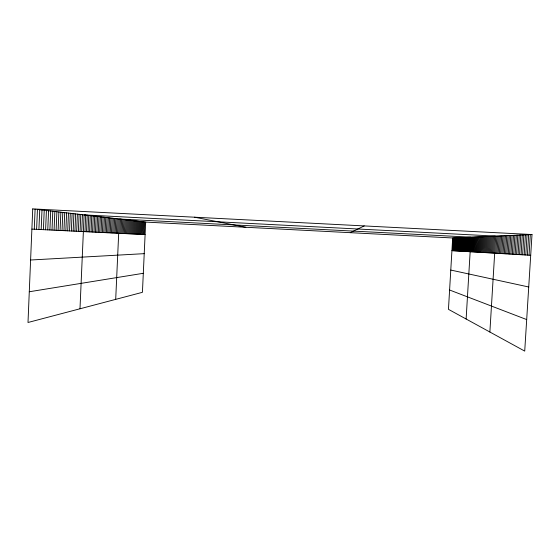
<?xml version="1.0" encoding="UTF-8"?>
<svg xmlns="http://www.w3.org/2000/svg" width="560" height="560" viewBox="0 0 560 560"><rect width="100%" height="100%" fill="white"/><g stroke="black" fill="none" stroke-linecap="round" stroke-linejoin="round"><path stroke-width="0.84" d="M32.732 208.894L28 322.49L142.429 292.32L145.684 222.089L32.732 208.894L532 234.535L524.72 351.106L448.455 309.337L452.676 237.979L532 234.535M34.265 229.229L35.105 209.167M36.61 229.341L37.436 209.44M38.906 229.453L39.739 209.713M41.174 229.558L42 209.979M43.407 229.67L44.226 210.238M45.605 229.775L46.417 210.49M47.768 229.88L48.58 210.742M49.896 229.978L50.701 210.994M51.996 230.083L52.794 211.239M54.061 230.181L54.859 211.477M56.098 230.279L56.889 211.715M58.107 230.377L58.891 211.946M60.081 230.468L60.865 212.177M62.027 230.566L62.811 212.408M63.952 230.657L64.722 212.632M65.842 230.748L66.612 212.849M67.704 230.839L68.474 213.066M69.545 230.93L70.308 213.283M71.358 231.014L72.121 213.493M73.15 231.098L73.899 213.703M74.907 231.189L75.663 213.906M76.65 231.273L77.399 214.109M78.365 231.35L79.107 214.312M80.059 231.434L80.794 214.508M81.725 231.511L82.46 214.704M79.989 308.784L84.105 214.893L495.719 236.11L489.874 332.024M84.952 231.672L85.68 215.075M86.506 231.742L87.234 215.257M88.046 231.819L88.767 215.439M89.565 231.889L90.279 215.614M91.063 231.966L91.777 215.789M92.54 232.036L93.254 215.964M94.003 232.106L94.71 216.132M95.445 232.176L96.152 216.3M96.873 232.246L97.573 216.468M98.28 232.316L98.98 216.629M99.673 232.379L100.366 216.797M101.052 232.449L101.738 216.951M102.41 232.512L103.096 217.112M103.747 232.575L104.433 217.266M105.077 232.638L105.756 217.427M106.386 232.701L107.065 217.574M107.681 232.764L108.36 217.728M108.962 232.827L109.634 217.875M110.229 232.89L110.894 218.022M111.482 232.946L112.147 218.169M112.714 233.009L113.379 218.316M113.939 233.065L114.597 218.456M115.15 233.128L115.801 218.596M116.347 233.184L116.998 218.736M117.523 233.24L118.174 218.876M115.703 299.369L119.343 219.009L471.03 237.181L466.123 319.018M119.854 233.352L120.498 219.142M120.995 233.408L121.632 219.275M122.122 233.464L122.766 219.408M123.242 233.513L123.879 219.541M124.348 233.569L124.985 219.667M125.447 233.625L126.077 219.8M126.525 233.674L127.155 219.926M127.596 233.723L128.226 220.045M128.66 233.779L129.283 220.171M129.71 233.828L130.326 220.297M130.746 233.877L131.362 220.416M131.775 233.926L132.384 220.535M132.79 233.975L133.399 220.654M133.798 234.024L134.4 220.773M134.792 234.073L135.394 220.885M135.779 234.122L136.381 221.004M136.752 234.164L137.354 221.116M137.718 234.213L138.313 221.228M138.67 234.262L139.272 221.34M139.622 234.304L140.21 221.452M140.56 234.353L141.148 221.557M141.484 234.395L142.072 221.669M142.401 234.437L142.989 221.774M143.311 234.486L143.899 221.879M144.214 234.528L144.795 221.984M452.543 250.698L453.292 237.951M453.159 250.733L453.922 237.923M453.789 250.775L454.552 237.895M454.419 250.81L455.189 237.874M455.063 250.845L455.833 237.846M455.707 250.887L456.484 237.818M456.358 250.922L457.135 237.783M457.016 250.964L457.8 237.755M457.681 250.999L458.472 237.727M458.353 251.041L459.151 237.699M459.039 251.083L459.83 237.671M459.725 251.118L460.523 237.636M460.418 251.16L461.223 237.608M461.118 251.202L461.93 237.58M461.825 251.244L462.644 237.545M462.546 251.286L463.365 237.517M463.267 251.328L464.093 237.482M464.002 251.37L464.828 237.454M464.744 251.412L465.577 237.419M465.486 251.461L466.333 237.384M466.249 251.503L467.089 237.356M467.012 251.545L467.859 237.321M467.782 251.594L468.643 237.286M468.566 251.643L469.427 237.251M469.357 251.685L470.225 237.216M470.967 251.783L471.842 237.146M471.786 251.825L472.668 237.111M472.612 251.874L473.501 237.076M473.445 251.923L474.341 237.041M474.292 251.979L475.195 236.999M475.153 252.028L476.056 236.964M476.021 252.077L476.931 236.929M476.896 252.126L477.813 236.887M477.785 252.182L478.709 236.852M478.681 252.231L479.612 236.81M479.591 252.287L480.529 236.768M480.515 252.343L481.453 236.733M481.446 252.399L482.391 236.691M482.384 252.448L483.343 236.649M483.343 252.504L484.302 236.607M484.309 252.567L485.275 236.565M485.289 252.623L486.262 236.523M486.276 252.679L487.256 236.481M487.277 252.735L488.271 236.432M488.299 252.798L489.293 236.39M489.328 252.861L490.329 236.348M490.371 252.917L491.379 236.299M491.428 252.98L492.443 236.257M492.492 253.043L493.521 236.208M493.577 253.106L494.613 236.159M495.824 253.239L496.874 236.061M496.986 253.309L498.043 236.012M498.169 253.379L499.233 235.956M499.366 253.449L500.437 235.907M500.577 253.519L501.655 235.851M501.809 253.589L502.894 235.802M503.055 253.666L504.154 235.746M504.322 253.736L505.428 235.69M505.603 253.813L506.723 235.634M506.905 253.89L508.032 235.578M508.228 253.967L509.362 235.522M509.572 254.044L510.713 235.459M510.93 254.128L512.085 235.403M512.316 254.205L513.478 235.34M513.723 254.289L514.892 235.277M515.144 254.373L516.327 235.214M516.593 254.457L517.79 235.151M518.063 254.548L519.267 235.088M519.554 254.632L520.772 235.025M521.073 254.723L522.298 234.955M522.613 254.814L523.852 234.892M524.181 254.905L525.427 234.822M525.77 254.996L527.03 234.752M527.387 255.094L528.661 234.682M529.032 255.192L530.32 234.612M350.238 232.68L364.245 225.918M29.281 291.753L143.311 273.294M30.604 260.008L144.221 253.659M31.892 229.11L145.103 234.57M145.684 222.089L452.676 237.979M451.927 250.663L530.705 255.29M194.516 217.203L245.868 227.276M450.779 270.06L528.724 286.993M449.596 290.01L526.687 319.571"/></g></svg>
